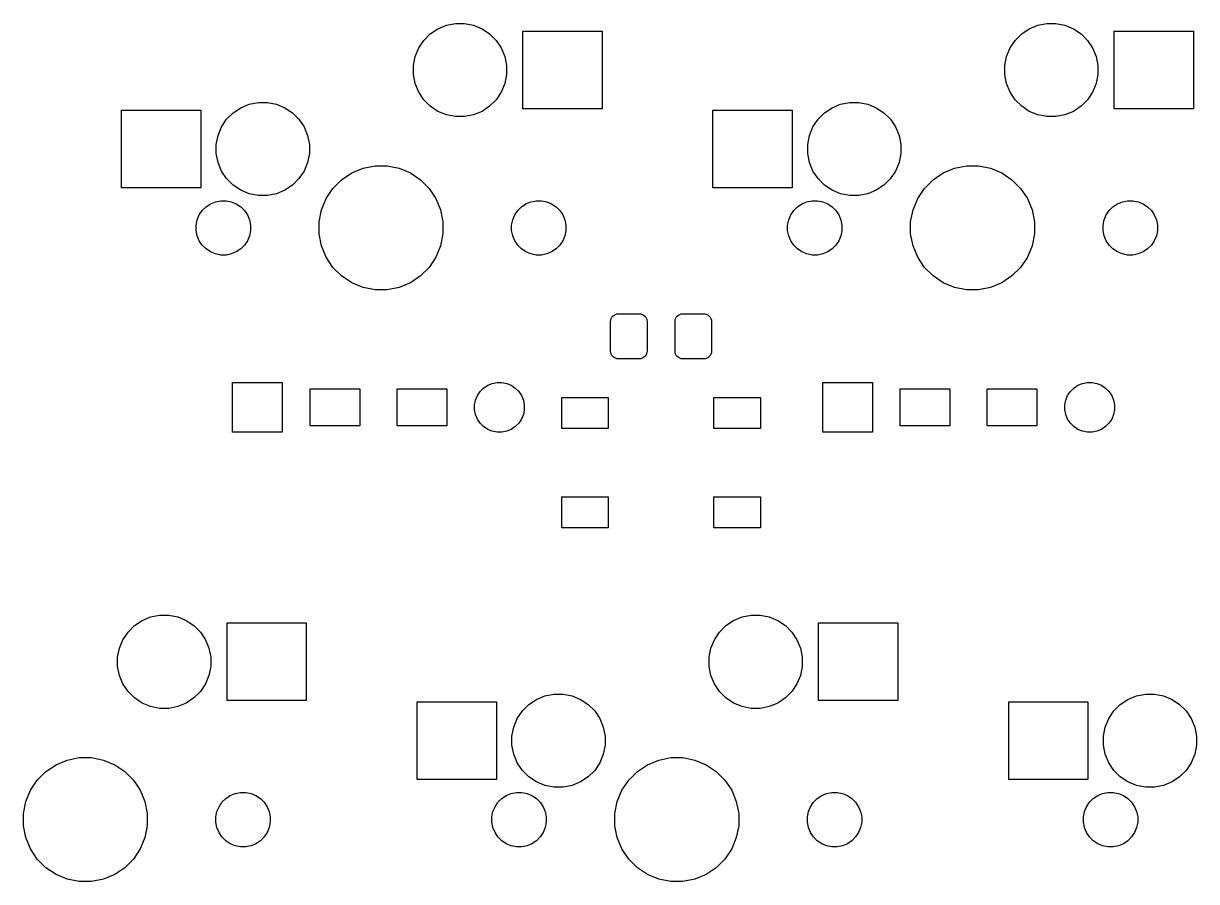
# Model space of a CAD drawing. Extents: x 49 to 351, y -118 to -25.
# Drawn here: x 121.83 to 159.62, y -54.38 to -26.76 of the extents above; entities that cross this region are included whole.
import ezdxf

# ---------------------------------------------------------------- set-up
doc = ezdxf.new("R2010")
doc.units = 0
doc.layers.add('BLACK', color=7, linetype='CONTINUOUS')

msp = doc.modelspace()

# ---------------------------------------------------------------- linework, layer by layer
at = {"layer": 'BLACK', "linetype": 'CONTINUOUS'}
for p, q in [((135.179, -26.9282), (135.452, -26.8151)), ((135.452, -26.8151), (135.742, -26.7575)), ((135.742, -26.7575), (136.038, -26.7575)), ((136.038, -26.7575), (136.328, -26.8151)), ((136.328, -26.8151), (136.601, -26.9282)), ((154.229, -26.9282), (154.502, -26.8151)), ((154.502, -26.8151), (154.792, -26.7575)), ((154.792, -26.7575), (155.088, -26.7575)), ((155.088, -26.7575), (155.378, -26.8151)), ((155.378, -26.8151), (155.651, -26.9282)), ((134.725, -27.3013), (134.934, -27.0924)), ((134.934, -27.0924), (135.179, -26.9282)), ((136.601, -26.9282), (136.846, -27.0924)), ((136.846, -27.0924), (137.055, -27.3013)), ((137.917, -29.5075), (137.917, -27.0075)), ((137.917, -27.0075), (140.467, -27.0075)), ((140.467, -27.0075), (140.467, -29.5075)), ((153.775, -27.3013), (153.984, -27.0924)), ((153.984, -27.0924), (154.229, -26.9282)), ((155.651, -26.9282), (155.896, -27.0924)), ((155.896, -27.0924), (156.105, -27.3013)), ((156.967, -29.5075), (156.967, -27.0075)), ((156.967, -27.0075), (159.517, -27.0075)), ((159.517, -27.0075), (159.517, -29.5075)), ((134.448, -27.82), (134.561, -27.547)), ((134.561, -27.547), (134.725, -27.3013)), ((137.055, -27.3013), (137.219, -27.547)), ((137.219, -27.547), (137.332, -27.82)), ((153.498, -27.82), (153.611, -27.547)), ((153.611, -27.547), (153.775, -27.3013)), ((156.105, -27.3013), (156.269, -27.547)), ((156.269, -27.547), (156.382, -27.82)), ((134.39, -28.1098), (134.448, -27.82)), ((137.332, -27.82), (137.39, -28.1098)), ((153.44, -28.1098), (153.498, -27.82)), ((156.382, -27.82), (156.44, -28.1098)), ((134.39, -28.4052), (134.39, -28.1098)), ((137.39, -28.1098), (137.39, -28.4052)), ((153.44, -28.4052), (153.44, -28.1098)), ((156.44, -28.1098), (156.44, -28.4052)), ((134.448, -28.695), (134.39, -28.4052)), ((134.561, -28.968), (134.448, -28.695)), ((137.332, -28.695), (137.219, -28.968)), ((137.39, -28.4052), (137.332, -28.695)), ((153.498, -28.695), (153.44, -28.4052)), ((153.611, -28.968), (153.498, -28.695)), ((156.382, -28.695), (156.269, -28.968)), ((156.44, -28.4052), (156.382, -28.695)), ((134.725, -29.2137), (134.561, -28.968)), ((137.219, -28.968), (137.055, -29.2137)), ((153.775, -29.2137), (153.611, -28.968)), ((156.269, -28.968), (156.105, -29.2137)), ((128.584, -29.6324), (128.829, -29.4682)), ((128.829, -29.4682), (129.102, -29.3551)), ((129.102, -29.3551), (129.392, -29.2975)), ((129.392, -29.2975), (129.688, -29.2975)), ((129.688, -29.2975), (129.978, -29.3551)), ((129.978, -29.3551), (130.251, -29.4682)), ((130.251, -29.4682), (130.496, -29.6324)), ((134.934, -29.4226), (134.725, -29.2137)), ((135.179, -29.5868), (134.934, -29.4226)), ((136.846, -29.4226), (136.601, -29.5868)), ((137.055, -29.2137), (136.846, -29.4226)), ((147.634, -29.6324), (147.879, -29.4682)), ((147.879, -29.4682), (148.152, -29.3551)), ((148.152, -29.3551), (148.442, -29.2975)), ((148.442, -29.2975), (148.738, -29.2975)), ((148.738, -29.2975), (149.028, -29.3551)), ((149.028, -29.3551), (149.301, -29.4682)), ((149.301, -29.4682), (149.546, -29.6324)), ((153.984, -29.4226), (153.775, -29.2137)), ((154.229, -29.5868), (153.984, -29.4226)), ((155.896, -29.4226), (155.651, -29.5868)), ((156.105, -29.2137), (155.896, -29.4226)), ((124.99, -32.0475), (124.99, -29.5475)), ((124.99, -29.5475), (127.54, -29.5475)), ((127.54, -29.5475), (127.54, -32.0475)), ((128.211, -30.087), (128.375, -29.8413)), ((128.375, -29.8413), (128.584, -29.6324)), ((130.496, -29.6324), (130.705, -29.8413)), ((130.705, -29.8413), (130.869, -30.087)), ((135.452, -29.6999), (135.179, -29.5868)), ((135.742, -29.7575), (135.452, -29.6999)), ((136.038, -29.7575), (135.742, -29.7575)), ((136.328, -29.6999), (136.038, -29.7575)), ((136.601, -29.5868), (136.328, -29.6999)), ((140.467, -29.5075), (137.917, -29.5075)), ((144.04, -32.0475), (144.04, -29.5475)), ((144.04, -29.5475), (146.59, -29.5475)), ((146.59, -29.5475), (146.59, -32.0475)), ((147.261, -30.087), (147.425, -29.8413)), ((147.425, -29.8413), (147.634, -29.6324)), ((149.546, -29.6324), (149.755, -29.8413)), ((149.755, -29.8413), (149.919, -30.087)), ((154.502, -29.6999), (154.229, -29.5868)), ((154.792, -29.7575), (154.502, -29.6999)), ((155.088, -29.7575), (154.792, -29.7575)), ((155.378, -29.6999), (155.088, -29.7575)), ((155.651, -29.5868), (155.378, -29.6999)), ((159.517, -29.5075), (156.967, -29.5075)), ((128.098, -30.36), (128.211, -30.087)), ((130.869, -30.087), (130.982, -30.36)), ((147.148, -30.36), (147.261, -30.087)), ((149.919, -30.087), (150.032, -30.36)), ((128.04, -30.6498), (128.098, -30.36)), ((130.982, -30.36), (131.04, -30.6498)), ((147.09, -30.6498), (147.148, -30.36)), ((150.032, -30.36), (150.09, -30.6498)), ((128.04, -30.9452), (128.04, -30.6498)), ((128.098, -31.235), (128.04, -30.9452)), ((131.04, -30.9452), (130.982, -31.235)), ((131.04, -30.6498), (131.04, -30.9452)), ((147.09, -30.9452), (147.09, -30.6498)), ((147.148, -31.235), (147.09, -30.9452)), ((150.09, -30.9452), (150.032, -31.235)), ((150.09, -30.6498), (150.09, -30.9452)), ((128.211, -31.508), (128.098, -31.235)), ((130.982, -31.235), (130.869, -31.508)), ((132.768, -31.4202), (133.154, -31.3436)), ((133.154, -31.3436), (133.546, -31.3436)), ((133.546, -31.3436), (133.932, -31.4202)), ((147.261, -31.508), (147.148, -31.235)), ((150.032, -31.235), (149.919, -31.508)), ((151.818, -31.4202), (152.204, -31.3436)), ((152.204, -31.3436), (152.596, -31.3436)), ((152.596, -31.3436), (152.982, -31.4202)), ((128.375, -31.7537), (128.211, -31.508)), ((130.869, -31.508), (130.705, -31.7537)), ((132.079, -31.7887), (132.406, -31.5705)), ((132.406, -31.5705), (132.768, -31.4202)), ((133.932, -31.4202), (134.294, -31.5705)), ((134.294, -31.5705), (134.621, -31.7887)), ((147.425, -31.7537), (147.261, -31.508)), ((149.919, -31.508), (149.755, -31.7537)), ((151.129, -31.7887), (151.456, -31.5705)), ((151.456, -31.5705), (151.818, -31.4202)), ((152.982, -31.4202), (153.344, -31.5705)), ((153.344, -31.5705), (153.671, -31.7887)), ((127.54, -32.0475), (124.99, -32.0475)), ((128.584, -31.9626), (128.375, -31.7537)), ((128.829, -32.1268), (128.584, -31.9626)), ((130.496, -31.9626), (130.251, -32.1268)), ((130.705, -31.7537), (130.496, -31.9626)), ((131.583, -32.393), (131.801, -32.0665)), ((131.801, -32.0665), (132.079, -31.7887)), ((134.621, -31.7887), (134.899, -32.0665)), ((134.899, -32.0665), (135.117, -32.393)), ((146.59, -32.0475), (144.04, -32.0475)), ((147.634, -31.9626), (147.425, -31.7537)), ((147.879, -32.1268), (147.634, -31.9626)), ((149.546, -31.9626), (149.301, -32.1268)), ((149.755, -31.7537), (149.546, -31.9626)), ((150.633, -32.393), (150.851, -32.0665)), ((150.851, -32.0665), (151.129, -31.7887)), ((153.671, -31.7887), (153.949, -32.0665)), ((153.949, -32.0665), (154.167, -32.393)), ((128.015, -32.4961), (128.184, -32.4625)), ((128.184, -32.4625), (128.356, -32.4625)), ((128.356, -32.4625), (128.525, -32.4961)), ((129.102, -32.2399), (128.829, -32.1268)), ((129.392, -32.2975), (129.102, -32.2399)), ((129.688, -32.2975), (129.392, -32.2975)), ((129.978, -32.2399), (129.688, -32.2975)), ((130.251, -32.1268), (129.978, -32.2399)), ((131.433, -32.7559), (131.583, -32.393)), ((135.117, -32.393), (135.267, -32.7559)), ((138.175, -32.4961), (138.344, -32.4625)), ((138.344, -32.4625), (138.516, -32.4625)), ((138.516, -32.4625), (138.685, -32.4961)), ((147.065, -32.4961), (147.234, -32.4625)), ((147.234, -32.4625), (147.406, -32.4625)), ((147.406, -32.4625), (147.575, -32.4961)), ((148.152, -32.2399), (147.879, -32.1268)), ((148.442, -32.2975), (148.152, -32.2399)), ((148.738, -32.2975), (148.442, -32.2975)), ((149.028, -32.2399), (148.738, -32.2975)), ((149.301, -32.1268), (149.028, -32.2399)), ((150.483, -32.7559), (150.633, -32.393)), ((154.167, -32.393), (154.317, -32.7559)), ((157.225, -32.4961), (157.394, -32.4625)), ((157.394, -32.4625), (157.566, -32.4625)), ((157.566, -32.4625), (157.735, -32.4961)), ((127.495, -32.923), (127.59, -32.7797)), ((127.59, -32.7797), (127.712, -32.6578)), ((127.712, -32.6578), (127.856, -32.5621)), ((127.856, -32.5621), (128.015, -32.4961)), ((128.525, -32.4961), (128.684, -32.5621)), ((128.684, -32.5621), (128.828, -32.6578)), ((128.828, -32.6578), (128.95, -32.7797)), ((128.95, -32.7797), (129.045, -32.923)), ((131.356, -33.1411), (131.433, -32.7559)), ((135.267, -32.7559), (135.344, -33.1411)), ((137.655, -32.923), (137.75, -32.7797)), ((137.75, -32.7797), (137.872, -32.6578)), ((137.872, -32.6578), (138.016, -32.5621)), ((138.016, -32.5621), (138.175, -32.4961)), ((138.685, -32.4961), (138.844, -32.5621)), ((138.844, -32.5621), (138.988, -32.6578)), ((138.988, -32.6578), (139.11, -32.7797)), ((139.11, -32.7797), (139.205, -32.923)), ((146.545, -32.923), (146.64, -32.7797)), ((146.64, -32.7797), (146.762, -32.6578)), ((146.762, -32.6578), (146.906, -32.5621)), ((146.906, -32.5621), (147.065, -32.4961)), ((147.575, -32.4961), (147.734, -32.5621)), ((147.734, -32.5621), (147.878, -32.6578)), ((147.878, -32.6578), (148, -32.7797)), ((148, -32.7797), (148.095, -32.923)), ((150.406, -33.1411), (150.483, -32.7559)), ((154.317, -32.7559), (154.394, -33.1411)), ((156.705, -32.923), (156.8, -32.7797)), ((156.8, -32.7797), (156.922, -32.6578)), ((156.922, -32.6578), (157.066, -32.5621)), ((157.066, -32.5621), (157.225, -32.4961)), ((157.735, -32.4961), (157.894, -32.5621)), ((157.894, -32.5621), (158.038, -32.6578)), ((158.038, -32.6578), (158.16, -32.7797)), ((158.16, -32.7797), (158.255, -32.923)), ((127.395, -33.2513), (127.429, -33.0823)), ((127.429, -33.0823), (127.495, -32.923)), ((129.045, -32.923), (129.111, -33.0823)), ((129.111, -33.0823), (129.145, -33.2513)), ((131.356, -33.5339), (131.356, -33.1411)), ((135.344, -33.1411), (135.344, -33.5339)), ((137.555, -33.2513), (137.589, -33.0823)), ((137.589, -33.0823), (137.655, -32.923)), ((139.205, -32.923), (139.271, -33.0823)), ((139.271, -33.0823), (139.305, -33.2513)), ((146.445, -33.2513), (146.479, -33.0823)), ((146.479, -33.0823), (146.545, -32.923)), ((148.095, -32.923), (148.161, -33.0823)), ((148.161, -33.0823), (148.195, -33.2513)), ((150.406, -33.5339), (150.406, -33.1411)), ((154.394, -33.1411), (154.394, -33.5339)), ((156.605, -33.2513), (156.639, -33.0823)), ((156.639, -33.0823), (156.705, -32.923)), ((158.255, -32.923), (158.321, -33.0823)), ((158.321, -33.0823), (158.355, -33.2513)), ((127.395, -33.4237), (127.395, -33.2513)), ((127.429, -33.5927), (127.395, -33.4237)), ((127.495, -33.752), (127.429, -33.5927)), ((129.111, -33.5927), (129.045, -33.752)), ((129.145, -33.4237), (129.111, -33.5927)), ((129.145, -33.2513), (129.145, -33.4237)), ((131.433, -33.9191), (131.356, -33.5339)), ((135.344, -33.5339), (135.267, -33.9191)), ((137.555, -33.4237), (137.555, -33.2513)), ((137.589, -33.5927), (137.555, -33.4237)), ((137.655, -33.752), (137.589, -33.5927)), ((139.271, -33.5927), (139.205, -33.752)), ((139.305, -33.4237), (139.271, -33.5927)), ((139.305, -33.2513), (139.305, -33.4237)), ((146.445, -33.4237), (146.445, -33.2513)), ((146.479, -33.5927), (146.445, -33.4237)), ((146.545, -33.752), (146.479, -33.5927)), ((148.161, -33.5927), (148.095, -33.752)), ((148.195, -33.4237), (148.161, -33.5927)), ((148.195, -33.2513), (148.195, -33.4237)), ((150.483, -33.9191), (150.406, -33.5339)), ((154.394, -33.5339), (154.317, -33.9191)), ((156.605, -33.4237), (156.605, -33.2513)), ((156.639, -33.5927), (156.605, -33.4237)), ((156.705, -33.752), (156.639, -33.5927)), ((158.321, -33.5927), (158.255, -33.752)), ((158.355, -33.4237), (158.321, -33.5927)), ((158.355, -33.2513), (158.355, -33.4237)), ((127.59, -33.8953), (127.495, -33.752)), ((127.712, -34.0172), (127.59, -33.8953)), ((128.95, -33.8953), (128.828, -34.0172)), ((129.045, -33.752), (128.95, -33.8953)), ((131.583, -34.282), (131.433, -33.9191)), ((135.267, -33.9191), (135.117, -34.282)), ((137.75, -33.8953), (137.655, -33.752)), ((137.872, -34.0172), (137.75, -33.8953)), ((139.11, -33.8953), (138.988, -34.0172)), ((139.205, -33.752), (139.11, -33.8953)), ((146.64, -33.8953), (146.545, -33.752)), ((146.762, -34.0172), (146.64, -33.8953)), ((148, -33.8953), (147.878, -34.0172)), ((148.095, -33.752), (148, -33.8953)), ((150.633, -34.282), (150.483, -33.9191)), ((154.317, -33.9191), (154.167, -34.282)), ((156.8, -33.8953), (156.705, -33.752)), ((156.922, -34.0172), (156.8, -33.8953)), ((158.16, -33.8953), (158.038, -34.0172)), ((158.255, -33.752), (158.16, -33.8953)), ((127.856, -34.1129), (127.712, -34.0172)), ((128.015, -34.1789), (127.856, -34.1129)), ((128.184, -34.2125), (128.015, -34.1789)), ((128.356, -34.2125), (128.184, -34.2125)), ((128.525, -34.1789), (128.356, -34.2125)), ((128.684, -34.1129), (128.525, -34.1789)), ((128.828, -34.0172), (128.684, -34.1129)), ((131.801, -34.6085), (131.583, -34.282)), ((135.117, -34.282), (134.899, -34.6085)), ((138.016, -34.1129), (137.872, -34.0172)), ((138.175, -34.1789), (138.016, -34.1129)), ((138.344, -34.2125), (138.175, -34.1789)), ((138.516, -34.2125), (138.344, -34.2125)), ((138.685, -34.1789), (138.516, -34.2125)), ((138.844, -34.1129), (138.685, -34.1789)), ((138.988, -34.0172), (138.844, -34.1129)), ((146.906, -34.1129), (146.762, -34.0172)), ((147.065, -34.1789), (146.906, -34.1129)), ((147.234, -34.2125), (147.065, -34.1789)), ((147.406, -34.2125), (147.234, -34.2125)), ((147.575, -34.1789), (147.406, -34.2125)), ((147.734, -34.1129), (147.575, -34.1789)), ((147.878, -34.0172), (147.734, -34.1129)), ((150.851, -34.6085), (150.633, -34.282)), ((154.167, -34.282), (153.949, -34.6085)), ((157.066, -34.1129), (156.922, -34.0172)), ((157.225, -34.1789), (157.066, -34.1129)), ((157.394, -34.2125), (157.225, -34.1789)), ((157.566, -34.2125), (157.394, -34.2125)), ((157.735, -34.1789), (157.566, -34.2125)), ((157.894, -34.1129), (157.735, -34.1789)), ((158.038, -34.0172), (157.894, -34.1129)), ((132.079, -34.8863), (131.801, -34.6085)), ((134.899, -34.6085), (134.621, -34.8863)), ((151.129, -34.8863), (150.851, -34.6085)), ((153.949, -34.6085), (153.671, -34.8863)), ((132.406, -35.1045), (132.079, -34.8863)), ((132.768, -35.2548), (132.406, -35.1045)), ((134.294, -35.1045), (133.932, -35.2548)), ((134.621, -34.8863), (134.294, -35.1045)), ((151.456, -35.1045), (151.129, -34.8863)), ((151.818, -35.2548), (151.456, -35.1045)), ((153.344, -35.1045), (152.982, -35.2548)), ((153.671, -34.8863), (153.344, -35.1045)), ((133.154, -35.3314), (132.768, -35.2548)), ((133.546, -35.3314), (133.154, -35.3314)), ((133.932, -35.2548), (133.546, -35.3314)), ((152.204, -35.3314), (151.818, -35.2548)), ((152.596, -35.3314), (152.204, -35.3314)), ((152.982, -35.2548), (152.596, -35.3314)), ((140.747, -36.3062), (140.761, -36.2593)), ((140.761, -36.2593), (140.784, -36.2161)), ((140.784, -36.2161), (140.815, -36.1782)), ((140.815, -36.1782), (140.853, -36.1471)), ((140.853, -36.1471), (140.896, -36.124)), ((140.896, -36.124), (140.943, -36.1098)), ((140.943, -36.1098), (140.992, -36.105)), ((140.992, -36.105), (141.667, -36.105)), ((141.667, -36.105), (141.716, -36.1098)), ((141.716, -36.1098), (141.763, -36.124)), ((141.763, -36.124), (141.806, -36.1471)), ((141.806, -36.1471), (141.844, -36.1782)), ((141.844, -36.1782), (141.875, -36.2161)), ((141.875, -36.2161), (141.898, -36.2593)), ((141.898, -36.2593), (141.912, -36.3062)), ((142.822, -36.3062), (142.836, -36.2593)), ((142.836, -36.2593), (142.859, -36.2161)), ((142.859, -36.2161), (142.89, -36.1782)), ((142.89, -36.1782), (142.928, -36.1471)), ((142.928, -36.1471), (142.971, -36.124)), ((142.971, -36.124), (143.018, -36.1098)), ((143.018, -36.1098), (143.067, -36.105)), ((143.067, -36.105), (143.742, -36.105)), ((143.742, -36.105), (143.791, -36.1098)), ((143.791, -36.1098), (143.838, -36.124)), ((143.838, -36.124), (143.881, -36.1471)), ((143.881, -36.1471), (143.919, -36.1782)), ((143.919, -36.1782), (143.95, -36.2161)), ((143.95, -36.2161), (143.973, -36.2593)), ((143.973, -36.2593), (143.987, -36.3062)), ((140.742, -36.355), (140.747, -36.3062)), ((140.742, -37.305), (140.742, -36.355)), ((141.912, -36.3062), (141.917, -36.355)), ((141.917, -36.355), (141.917, -37.305)), ((142.817, -36.355), (142.822, -36.3062)), ((142.817, -37.305), (142.817, -36.355)), ((143.987, -36.3062), (143.992, -36.355)), ((143.992, -36.355), (143.992, -37.305)), ((140.747, -37.3538), (140.742, -37.305)), ((140.761, -37.4007), (140.747, -37.3538)), ((140.784, -37.4439), (140.761, -37.4007)), ((141.898, -37.4007), (141.875, -37.4439)), ((141.912, -37.3538), (141.898, -37.4007)), ((141.917, -37.305), (141.912, -37.3538)), ((142.822, -37.3538), (142.817, -37.305)), ((142.836, -37.4007), (142.822, -37.3538)), ((142.859, -37.4439), (142.836, -37.4007)), ((143.973, -37.4007), (143.95, -37.4439)), ((143.987, -37.3538), (143.973, -37.4007)), ((143.992, -37.305), (143.987, -37.3538)), ((140.815, -37.4818), (140.784, -37.4439)), ((140.853, -37.5129), (140.815, -37.4818)), ((140.896, -37.536), (140.853, -37.5129)), ((140.943, -37.5502), (140.896, -37.536)), ((140.992, -37.555), (140.943, -37.5502)), ((141.667, -37.555), (140.992, -37.555)), ((141.716, -37.5502), (141.667, -37.555)), ((141.763, -37.536), (141.716, -37.5502)), ((141.806, -37.5129), (141.763, -37.536)), ((141.844, -37.4818), (141.806, -37.5129)), ((141.875, -37.4439), (141.844, -37.4818)), ((142.89, -37.4818), (142.859, -37.4439)), ((142.928, -37.5129), (142.89, -37.4818)), ((142.971, -37.536), (142.928, -37.5129)), ((143.018, -37.5502), (142.971, -37.536)), ((143.067, -37.555), (143.018, -37.5502)), ((143.742, -37.555), (143.067, -37.555)), ((143.791, -37.5502), (143.742, -37.555)), ((143.838, -37.536), (143.791, -37.5502)), ((143.881, -37.5129), (143.838, -37.536)), ((143.919, -37.4818), (143.881, -37.5129)), ((143.95, -37.4439), (143.919, -37.4818)), ((128.563, -39.916), (128.563, -38.316)), ((128.563, -38.316), (130.163, -38.316)), ((130.163, -38.316), (130.163, -39.916)), ((131.063, -39.716), (131.063, -38.516)), ((131.063, -38.516), (132.663, -38.516)), ((132.663, -38.516), (132.663, -39.716)), ((133.863, -39.716), (133.863, -38.516)), ((133.863, -38.516), (135.463, -38.516)), ((135.463, -38.516), (135.463, -39.716)), ((136.542, -38.606), (136.653, -38.4946)), ((136.653, -38.4946), (136.784, -38.407)), ((136.784, -38.407), (136.93, -38.3467)), ((136.93, -38.3467), (137.084, -38.316)), ((137.084, -38.316), (137.242, -38.316)), ((137.242, -38.316), (137.396, -38.3467)), ((137.396, -38.3467), (137.542, -38.407)), ((137.542, -38.407), (137.673, -38.4946)), ((137.673, -38.4946), (137.784, -38.606)), ((147.573, -39.916), (147.573, -38.316)), ((147.573, -38.316), (149.173, -38.316)), ((149.173, -38.316), (149.173, -39.916)), ((150.073, -39.716), (150.073, -38.516)), ((150.073, -38.516), (151.673, -38.516)), ((151.673, -38.516), (151.673, -39.716)), ((152.873, -39.716), (152.873, -38.516)), ((152.873, -38.516), (154.473, -38.516)), ((154.473, -38.516), (154.473, -39.716)), ((155.552, -38.606), (155.663, -38.4946)), ((155.663, -38.4946), (155.794, -38.407)), ((155.794, -38.407), (155.94, -38.3467)), ((155.94, -38.3467), (156.094, -38.316)), ((156.094, -38.316), (156.252, -38.316)), ((156.252, -38.316), (156.406, -38.3467)), ((156.406, -38.3467), (156.552, -38.407)), ((156.552, -38.407), (156.683, -38.4946)), ((156.683, -38.4946), (156.794, -38.606)), ((136.363, -39.0372), (136.394, -38.8826)), ((136.394, -38.8826), (136.454, -38.7371)), ((136.454, -38.7371), (136.542, -38.606)), ((137.784, -38.606), (137.872, -38.7371)), ((137.872, -38.7371), (137.932, -38.8826)), ((137.932, -38.8826), (137.963, -39.0372)), ((139.167, -39.794), (139.167, -38.794)), ((139.167, -38.794), (140.667, -38.794)), ((140.667, -38.794), (140.667, -39.794)), ((144.067, -39.794), (144.067, -38.794)), ((144.067, -38.794), (145.567, -38.794)), ((145.567, -38.794), (145.567, -39.794)), ((155.373, -39.0372), (155.404, -38.8826)), ((155.404, -38.8826), (155.464, -38.7371)), ((155.464, -38.7371), (155.552, -38.606)), ((156.794, -38.606), (156.882, -38.7371)), ((156.882, -38.7371), (156.942, -38.8826)), ((156.942, -38.8826), (156.973, -39.0372)), ((136.363, -39.1948), (136.363, -39.0372)), ((136.394, -39.3494), (136.363, -39.1948)), ((137.963, -39.1948), (137.932, -39.3494)), ((137.963, -39.0372), (137.963, -39.1948)), ((155.373, -39.1948), (155.373, -39.0372)), ((155.404, -39.3494), (155.373, -39.1948)), ((156.973, -39.1948), (156.942, -39.3494)), ((156.973, -39.0372), (156.973, -39.1948)), ((136.454, -39.4949), (136.394, -39.3494)), ((136.542, -39.626), (136.454, -39.4949)), ((136.653, -39.7374), (136.542, -39.626)), ((137.784, -39.626), (137.673, -39.7374)), ((137.872, -39.4949), (137.784, -39.626)), ((137.932, -39.3494), (137.872, -39.4949)), ((155.464, -39.4949), (155.404, -39.3494)), ((155.552, -39.626), (155.464, -39.4949)), ((155.663, -39.7374), (155.552, -39.626)), ((156.794, -39.626), (156.683, -39.7374)), ((156.882, -39.4949), (156.794, -39.626)), ((156.942, -39.3494), (156.882, -39.4949)), ((130.163, -39.916), (128.563, -39.916)), ((132.663, -39.716), (131.063, -39.716)), ((135.463, -39.716), (133.863, -39.716)), ((136.784, -39.825), (136.653, -39.7374)), ((136.93, -39.8853), (136.784, -39.825)), ((137.084, -39.916), (136.93, -39.8853)), ((137.242, -39.916), (137.084, -39.916)), ((137.396, -39.8853), (137.242, -39.916)), ((137.542, -39.825), (137.396, -39.8853)), ((137.673, -39.7374), (137.542, -39.825)), ((140.667, -39.794), (139.167, -39.794)), ((145.567, -39.794), (144.067, -39.794)), ((149.173, -39.916), (147.573, -39.916)), ((151.673, -39.716), (150.073, -39.716)), ((154.473, -39.716), (152.873, -39.716)), ((155.794, -39.825), (155.663, -39.7374)), ((155.94, -39.8853), (155.794, -39.825)), ((156.094, -39.916), (155.94, -39.8853)), ((156.252, -39.916), (156.094, -39.916)), ((156.406, -39.8853), (156.252, -39.916)), ((156.552, -39.825), (156.406, -39.8853)), ((156.683, -39.7374), (156.552, -39.825)), ((139.167, -42.994), (139.167, -41.994)), ((139.167, -41.994), (140.667, -41.994)), ((140.667, -41.994), (140.667, -42.994)), ((144.067, -42.994), (144.067, -41.994)), ((144.067, -41.994), (145.567, -41.994)), ((145.567, -41.994), (145.567, -42.994)), ((140.667, -42.994), (139.167, -42.994)), ((145.567, -42.994), (144.067, -42.994)), ((125.409, -46.1424), (125.654, -45.9782)), ((125.654, -45.9782), (125.927, -45.8651)), ((125.927, -45.8651), (126.217, -45.8075)), ((126.217, -45.8075), (126.513, -45.8075)), ((126.513, -45.8075), (126.803, -45.8651)), ((126.803, -45.8651), (127.076, -45.9782)), ((127.076, -45.9782), (127.321, -46.1424)), ((128.392, -48.5575), (128.392, -46.0575)), ((128.392, -46.0575), (130.942, -46.0575)), ((130.942, -46.0575), (130.942, -48.5575)), ((144.459, -46.1424), (144.704, -45.9782)), ((144.704, -45.9782), (144.977, -45.8651)), ((144.977, -45.8651), (145.267, -45.8075)), ((145.267, -45.8075), (145.563, -45.8075)), ((145.563, -45.8075), (145.853, -45.8651)), ((145.853, -45.8651), (146.126, -45.9782)), ((146.126, -45.9782), (146.371, -46.1424)), ((147.442, -48.5575), (147.442, -46.0575)), ((147.442, -46.0575), (149.992, -46.0575)), ((149.992, -46.0575), (149.992, -48.5575)), ((125.036, -46.597), (125.2, -46.3513)), ((125.2, -46.3513), (125.409, -46.1424)), ((127.321, -46.1424), (127.53, -46.3513)), ((127.53, -46.3513), (127.694, -46.597)), ((144.086, -46.597), (144.25, -46.3513)), ((144.25, -46.3513), (144.459, -46.1424)), ((146.371, -46.1424), (146.58, -46.3513)), ((146.58, -46.3513), (146.744, -46.597)), ((124.923, -46.87), (125.036, -46.597)), ((127.694, -46.597), (127.807, -46.87)), ((143.973, -46.87), (144.086, -46.597)), ((146.744, -46.597), (146.857, -46.87)), ((124.865, -47.1598), (124.923, -46.87)), ((124.865, -47.4552), (124.865, -47.1598)), ((127.807, -46.87), (127.865, -47.1598)), ((127.865, -47.1598), (127.865, -47.4552)), ((143.915, -47.1598), (143.973, -46.87)), ((143.915, -47.4552), (143.915, -47.1598)), ((146.857, -46.87), (146.915, -47.1598)), ((146.915, -47.1598), (146.915, -47.4552)), ((124.923, -47.745), (124.865, -47.4552)), ((127.865, -47.4552), (127.807, -47.745)), ((143.973, -47.745), (143.915, -47.4552)), ((146.915, -47.4552), (146.857, -47.745)), ((125.036, -48.018), (124.923, -47.745)), ((127.807, -47.745), (127.694, -48.018)), ((144.086, -48.018), (143.973, -47.745)), ((146.857, -47.745), (146.744, -48.018)), ((125.2, -48.2637), (125.036, -48.018)), ((125.409, -48.4726), (125.2, -48.2637)), ((127.53, -48.2637), (127.321, -48.4726)), ((127.694, -48.018), (127.53, -48.2637)), ((138.627, -48.4051), (138.917, -48.3475)), ((138.917, -48.3475), (139.213, -48.3475)), ((139.213, -48.3475), (139.503, -48.4051)), ((144.25, -48.2637), (144.086, -48.018)), ((144.459, -48.4726), (144.25, -48.2637)), ((146.58, -48.2637), (146.371, -48.4726)), ((146.744, -48.018), (146.58, -48.2637)), ((157.677, -48.4051), (157.967, -48.3475)), ((157.967, -48.3475), (158.263, -48.3475)), ((158.263, -48.3475), (158.553, -48.4051)), ((125.654, -48.6368), (125.409, -48.4726)), ((125.927, -48.7499), (125.654, -48.6368)), ((127.076, -48.6368), (126.803, -48.7499)), ((127.321, -48.4726), (127.076, -48.6368)), ((130.942, -48.5575), (128.392, -48.5575)), ((134.515, -51.0975), (134.515, -48.5975)), ((134.515, -48.5975), (137.065, -48.5975)), ((137.065, -48.5975), (137.065, -51.0975)), ((137.9, -48.8913), (138.109, -48.6824)), ((138.109, -48.6824), (138.354, -48.5182)), ((138.354, -48.5182), (138.627, -48.4051)), ((139.503, -48.4051), (139.776, -48.5182)), ((139.776, -48.5182), (140.021, -48.6824)), ((140.021, -48.6824), (140.23, -48.8913)), ((144.704, -48.6368), (144.459, -48.4726)), ((144.977, -48.7499), (144.704, -48.6368)), ((146.126, -48.6368), (145.853, -48.7499)), ((146.371, -48.4726), (146.126, -48.6368)), ((149.992, -48.5575), (147.442, -48.5575)), ((153.565, -51.0975), (153.565, -48.5975)), ((153.565, -48.5975), (156.115, -48.5975)), ((156.115, -48.5975), (156.115, -51.0975)), ((156.95, -48.8913), (157.159, -48.6824)), ((157.159, -48.6824), (157.404, -48.5182)), ((157.404, -48.5182), (157.677, -48.4051)), ((158.553, -48.4051), (158.826, -48.5182)), ((158.826, -48.5182), (159.071, -48.6824)), ((159.071, -48.6824), (159.28, -48.8913)), ((126.217, -48.8075), (125.927, -48.7499)), ((126.513, -48.8075), (126.217, -48.8075)), ((126.803, -48.7499), (126.513, -48.8075)), ((137.736, -49.137), (137.9, -48.8913)), ((140.23, -48.8913), (140.394, -49.137)), ((145.267, -48.8075), (144.977, -48.7499)), ((145.563, -48.8075), (145.267, -48.8075)), ((145.853, -48.7499), (145.563, -48.8075)), ((156.786, -49.137), (156.95, -48.8913)), ((159.28, -48.8913), (159.444, -49.137)), ((137.565, -49.6998), (137.623, -49.41)), ((137.623, -49.41), (137.736, -49.137)), ((140.394, -49.137), (140.507, -49.41)), ((140.507, -49.41), (140.565, -49.6998)), ((156.615, -49.6998), (156.673, -49.41)), ((156.673, -49.41), (156.786, -49.137)), ((159.444, -49.137), (159.557, -49.41)), ((159.557, -49.41), (159.615, -49.6998)), ((137.565, -49.9952), (137.565, -49.6998)), ((140.565, -49.6998), (140.565, -49.9952)), ((156.615, -49.9952), (156.615, -49.6998)), ((159.615, -49.6998), (159.615, -49.9952)), ((137.623, -50.285), (137.565, -49.9952)), ((140.565, -49.9952), (140.507, -50.285)), ((156.673, -50.285), (156.615, -49.9952)), ((159.615, -49.9952), (159.557, -50.285)), ((122.554, -50.8387), (122.881, -50.6205)), ((122.881, -50.6205), (123.243, -50.4702)), ((123.243, -50.4702), (123.629, -50.3936)), ((123.629, -50.3936), (124.021, -50.3936)), ((124.021, -50.3936), (124.407, -50.4702)), ((124.407, -50.4702), (124.769, -50.6205)), ((124.769, -50.6205), (125.096, -50.8387)), ((137.736, -50.558), (137.623, -50.285)), ((137.9, -50.8037), (137.736, -50.558)), ((140.394, -50.558), (140.23, -50.8037)), ((140.507, -50.285), (140.394, -50.558)), ((141.604, -50.8387), (141.931, -50.6205)), ((141.931, -50.6205), (142.293, -50.4702)), ((142.293, -50.4702), (142.679, -50.3936)), ((142.679, -50.3936), (143.071, -50.3936)), ((143.071, -50.3936), (143.457, -50.4702)), ((143.457, -50.4702), (143.819, -50.6205)), ((143.819, -50.6205), (144.146, -50.8387)), ((156.786, -50.558), (156.673, -50.285)), ((156.95, -50.8037), (156.786, -50.558)), ((159.444, -50.558), (159.28, -50.8037)), ((159.557, -50.285), (159.444, -50.558)), ((122.276, -51.1165), (122.554, -50.8387)), ((125.096, -50.8387), (125.374, -51.1165)), ((138.109, -51.0126), (137.9, -50.8037)), ((140.23, -50.8037), (140.021, -51.0126)), ((141.326, -51.1165), (141.604, -50.8387)), ((144.146, -50.8387), (144.424, -51.1165)), ((157.159, -51.0126), (156.95, -50.8037)), ((159.28, -50.8037), (159.071, -51.0126)), ((122.058, -51.443), (122.276, -51.1165)), ((125.374, -51.1165), (125.592, -51.443)), ((137.065, -51.0975), (134.515, -51.0975)), ((138.354, -51.1768), (138.109, -51.0126)), ((138.627, -51.2899), (138.354, -51.1768)), ((138.917, -51.3475), (138.627, -51.2899)), ((139.213, -51.3475), (138.917, -51.3475)), ((139.503, -51.2899), (139.213, -51.3475)), ((139.776, -51.1768), (139.503, -51.2899)), ((140.021, -51.0126), (139.776, -51.1768)), ((141.108, -51.443), (141.326, -51.1165)), ((144.424, -51.1165), (144.642, -51.443)), ((156.115, -51.0975), (153.565, -51.0975)), ((157.404, -51.1768), (157.159, -51.0126)), ((157.677, -51.2899), (157.404, -51.1768)), ((157.967, -51.3475), (157.677, -51.2899)), ((158.263, -51.3475), (157.967, -51.3475)), ((158.553, -51.2899), (158.263, -51.3475)), ((158.826, -51.1768), (158.553, -51.2899)), ((159.071, -51.0126), (158.826, -51.1768)), ((121.908, -51.8059), (122.058, -51.443)), ((125.592, -51.443), (125.742, -51.8059)), ((128.225, -51.8297), (128.347, -51.7078)), ((128.347, -51.7078), (128.491, -51.6121)), ((128.491, -51.6121), (128.65, -51.5461)), ((128.65, -51.5461), (128.819, -51.5125)), ((128.819, -51.5125), (128.991, -51.5125)), ((128.991, -51.5125), (129.16, -51.5461)), ((129.16, -51.5461), (129.319, -51.6121)), ((129.319, -51.6121), (129.463, -51.7078)), ((129.463, -51.7078), (129.585, -51.8297)), ((137.115, -51.8297), (137.237, -51.7078)), ((137.237, -51.7078), (137.381, -51.6121)), ((137.381, -51.6121), (137.54, -51.5461)), ((137.54, -51.5461), (137.709, -51.5125)), ((137.709, -51.5125), (137.881, -51.5125)), ((137.881, -51.5125), (138.05, -51.5461)), ((138.05, -51.5461), (138.209, -51.6121)), ((138.209, -51.6121), (138.353, -51.7078)), ((138.353, -51.7078), (138.475, -51.8297)), ((140.958, -51.8059), (141.108, -51.443)), ((144.642, -51.443), (144.792, -51.8059)), ((147.275, -51.8297), (147.397, -51.7078)), ((147.397, -51.7078), (147.541, -51.6121)), ((147.541, -51.6121), (147.7, -51.5461)), ((147.7, -51.5461), (147.869, -51.5125)), ((147.869, -51.5125), (148.041, -51.5125)), ((148.041, -51.5125), (148.21, -51.5461)), ((148.21, -51.5461), (148.369, -51.6121)), ((148.369, -51.6121), (148.513, -51.7078)), ((148.513, -51.7078), (148.635, -51.8297)), ((156.165, -51.8297), (156.287, -51.7078)), ((156.287, -51.7078), (156.431, -51.6121)), ((156.431, -51.6121), (156.59, -51.5461)), ((156.59, -51.5461), (156.759, -51.5125)), ((156.759, -51.5125), (156.931, -51.5125)), ((156.931, -51.5125), (157.1, -51.5461)), ((157.1, -51.5461), (157.259, -51.6121)), ((157.259, -51.6121), (157.403, -51.7078)), ((157.403, -51.7078), (157.525, -51.8297)), ((121.831, -52.1911), (121.908, -51.8059)), ((125.742, -51.8059), (125.819, -52.1911)), ((128.03, -52.3013), (128.064, -52.1323)), ((128.064, -52.1323), (128.13, -51.973)), ((128.13, -51.973), (128.225, -51.8297)), ((129.585, -51.8297), (129.68, -51.973)), ((129.68, -51.973), (129.746, -52.1323)), ((129.746, -52.1323), (129.78, -52.3013)), ((136.92, -52.3013), (136.954, -52.1323)), ((136.954, -52.1323), (137.02, -51.973)), ((137.02, -51.973), (137.115, -51.8297)), ((138.475, -51.8297), (138.57, -51.973)), ((138.57, -51.973), (138.636, -52.1323)), ((138.636, -52.1323), (138.67, -52.3013)), ((140.881, -52.1911), (140.958, -51.8059)), ((144.792, -51.8059), (144.869, -52.1911)), ((147.08, -52.3013), (147.114, -52.1323)), ((147.114, -52.1323), (147.18, -51.973)), ((147.18, -51.973), (147.275, -51.8297)), ((148.635, -51.8297), (148.73, -51.973)), ((148.73, -51.973), (148.796, -52.1323)), ((148.796, -52.1323), (148.83, -52.3013)), ((155.97, -52.3013), (156.004, -52.1323)), ((156.004, -52.1323), (156.07, -51.973)), ((156.07, -51.973), (156.165, -51.8297)), ((157.525, -51.8297), (157.62, -51.973)), ((157.62, -51.973), (157.686, -52.1323)), ((157.686, -52.1323), (157.72, -52.3013)), ((121.831, -52.5839), (121.831, -52.1911)), ((125.819, -52.1911), (125.819, -52.5839)), ((128.03, -52.4737), (128.03, -52.3013)), ((128.064, -52.6427), (128.03, -52.4737)), ((129.78, -52.4737), (129.746, -52.6427)), ((129.78, -52.3013), (129.78, -52.4737)), ((136.92, -52.4737), (136.92, -52.3013)), ((136.954, -52.6427), (136.92, -52.4737)), ((138.67, -52.4737), (138.636, -52.6427)), ((138.67, -52.3013), (138.67, -52.4737)), ((140.881, -52.5839), (140.881, -52.1911)), ((144.869, -52.1911), (144.869, -52.5839)), ((147.08, -52.4737), (147.08, -52.3013)), ((147.114, -52.6427), (147.08, -52.4737)), ((148.83, -52.4737), (148.796, -52.6427)), ((148.83, -52.3013), (148.83, -52.4737)), ((155.97, -52.4737), (155.97, -52.3013)), ((156.004, -52.6427), (155.97, -52.4737)), ((157.72, -52.4737), (157.686, -52.6427)), ((157.72, -52.3013), (157.72, -52.4737)), ((121.908, -52.9691), (121.831, -52.5839)), ((125.819, -52.5839), (125.742, -52.9691)), ((128.13, -52.802), (128.064, -52.6427)), ((128.225, -52.9453), (128.13, -52.802)), ((129.68, -52.802), (129.585, -52.9453)), ((129.746, -52.6427), (129.68, -52.802)), ((137.02, -52.802), (136.954, -52.6427)), ((137.115, -52.9453), (137.02, -52.802)), ((138.57, -52.802), (138.475, -52.9453)), ((138.636, -52.6427), (138.57, -52.802)), ((140.958, -52.9691), (140.881, -52.5839)), ((144.869, -52.5839), (144.792, -52.9691)), ((147.18, -52.802), (147.114, -52.6427)), ((147.275, -52.9453), (147.18, -52.802)), ((148.73, -52.802), (148.635, -52.9453)), ((148.796, -52.6427), (148.73, -52.802)), ((156.07, -52.802), (156.004, -52.6427)), ((156.165, -52.9453), (156.07, -52.802)), ((157.62, -52.802), (157.525, -52.9453)), ((157.686, -52.6427), (157.62, -52.802)), ((122.058, -53.332), (121.908, -52.9691)), ((125.742, -52.9691), (125.592, -53.332)), ((128.347, -53.0672), (128.225, -52.9453)), ((128.491, -53.1629), (128.347, -53.0672)), ((128.65, -53.2289), (128.491, -53.1629)), ((128.819, -53.2625), (128.65, -53.2289)), ((128.991, -53.2625), (128.819, -53.2625)), ((129.16, -53.2289), (128.991, -53.2625)), ((129.319, -53.1629), (129.16, -53.2289)), ((129.463, -53.0672), (129.319, -53.1629)), ((129.585, -52.9453), (129.463, -53.0672)), ((137.237, -53.0672), (137.115, -52.9453)), ((137.381, -53.1629), (137.237, -53.0672)), ((137.54, -53.2289), (137.381, -53.1629)), ((137.709, -53.2625), (137.54, -53.2289)), ((137.881, -53.2625), (137.709, -53.2625)), ((138.05, -53.2289), (137.881, -53.2625)), ((138.209, -53.1629), (138.05, -53.2289)), ((138.353, -53.0672), (138.209, -53.1629)), ((138.475, -52.9453), (138.353, -53.0672)), ((141.108, -53.332), (140.958, -52.9691)), ((144.792, -52.9691), (144.642, -53.332)), ((147.397, -53.0672), (147.275, -52.9453)), ((147.541, -53.1629), (147.397, -53.0672)), ((147.7, -53.2289), (147.541, -53.1629)), ((147.869, -53.2625), (147.7, -53.2289)), ((148.041, -53.2625), (147.869, -53.2625)), ((148.21, -53.2289), (148.041, -53.2625)), ((148.369, -53.1629), (148.21, -53.2289)), ((148.513, -53.0672), (148.369, -53.1629)), ((148.635, -52.9453), (148.513, -53.0672)), ((156.287, -53.0672), (156.165, -52.9453)), ((156.431, -53.1629), (156.287, -53.0672)), ((156.59, -53.2289), (156.431, -53.1629)), ((156.759, -53.2625), (156.59, -53.2289)), ((156.931, -53.2625), (156.759, -53.2625)), ((157.1, -53.2289), (156.931, -53.2625)), ((157.259, -53.1629), (157.1, -53.2289)), ((157.403, -53.0672), (157.259, -53.1629)), ((157.525, -52.9453), (157.403, -53.0672)), ((122.276, -53.6585), (122.058, -53.332)), ((125.592, -53.332), (125.374, -53.6585)), ((141.326, -53.6585), (141.108, -53.332)), ((144.642, -53.332), (144.424, -53.6585)), ((122.554, -53.9363), (122.276, -53.6585)), ((122.881, -54.1545), (122.554, -53.9363)), ((125.096, -53.9363), (124.769, -54.1545)), ((125.374, -53.6585), (125.096, -53.9363)), ((141.604, -53.9363), (141.326, -53.6585)), ((141.931, -54.1545), (141.604, -53.9363)), ((144.146, -53.9363), (143.819, -54.1545)), ((144.424, -53.6585), (144.146, -53.9363)), ((123.243, -54.3048), (122.881, -54.1545)), ((123.629, -54.3814), (123.243, -54.3048)), ((124.021, -54.3814), (123.629, -54.3814)), ((124.407, -54.3048), (124.021, -54.3814)), ((124.769, -54.1545), (124.407, -54.3048)), ((142.293, -54.3048), (141.931, -54.1545)), ((142.679, -54.3814), (142.293, -54.3048)), ((143.071, -54.3814), (142.679, -54.3814)), ((143.457, -54.3048), (143.071, -54.3814)), ((143.819, -54.1545), (143.457, -54.3048))]:
    msp.add_line(p, q, dxfattribs=at)

doc.saveas('drawing.dxf')
